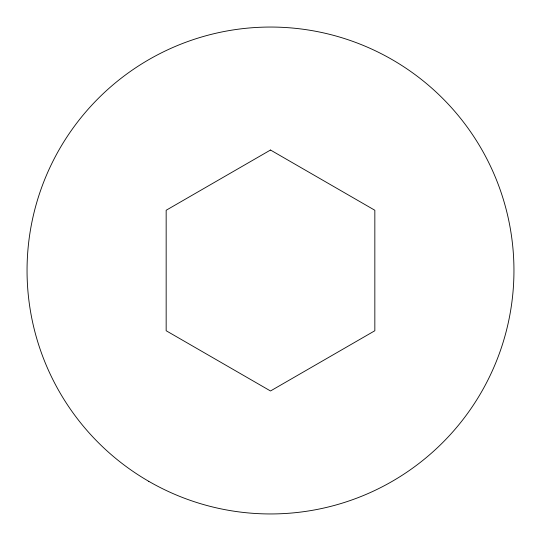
<?xml version="1.0" encoding="UTF-8"?>
<svg xmlns="http://www.w3.org/2000/svg" width="541" height="541" viewBox="0 0 541 541"><rect width="100%" height="100%" fill="white"/><g stroke="black" fill="none" stroke-linecap="round" stroke-linejoin="round"><path stroke-width="0.81" d="M270.5 150.026L166.161 210.26L166.161 330.74L270.5 390.974L374.839 330.74L374.839 210.26L270.5 150.026M148.775 481.334A243.45 243.45 0 0 0 513.95 270.5A243.45 243.45 0 0 0 148.775 59.666A243.45 243.45 0 0 0 148.775 481.334"/></g></svg>
